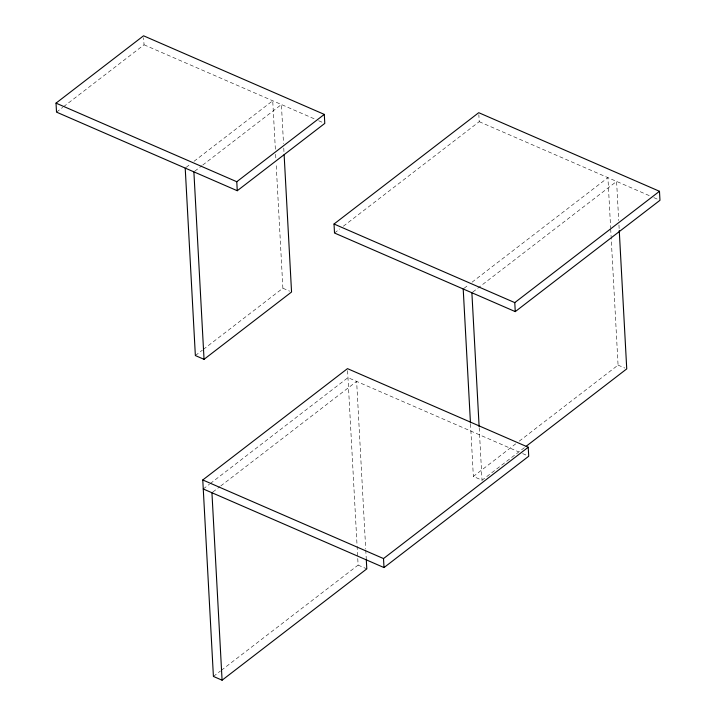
<?xml version="1.0" encoding="UTF-8"?>
<svg xmlns="http://www.w3.org/2000/svg" width="716" height="716" viewBox="0 0 716 716"><rect width="100%" height="100%" fill="white"/><g stroke="black" fill="none" stroke-linecap="round" stroke-linejoin="round"><path stroke-width="0.54" stroke-dasharray="3.58 2.69" d="M56.519 112.126L62.704 107.364M63.59 106.684L144.032 44.795L143.656 37.796M186.097 167.41L190.519 164.009M194.054 161.288L272.733 100.759L275.392 149.859M194.77 171.187L201.84 165.745M202.726 165.065L281.406 104.536L283.518 143.594M334.506 233.013L339.805 228.941M343.331 226.229L479.219 121.684L478.843 114.685M195.361 355.557L202.44 350.115M203.317 349.435L282.883 288.226L276.116 163.248M203.255 488.965L209.43 484.213M210.316 483.533L347.967 377.636L518.509 451.796M464.084 288.297L468.497 284.905M472.032 282.194L607.92 177.649L610.632 227.867M212.813 492.053L219.875 486.629M220.752 485.949L356.64 381.404L365.706 548.787M472.766 292.074L616.592 181.425L618.705 220.483M213.413 676.423L220.465 670.999M221.351 670.319L358.116 565.103L357.096 546.129M524.389 447.634L482.038 480.212L473.357 476.444L515.717 443.857M519.243 441.145L618.069 365.115L611.178 237.909M479.219 121.684L649.761 195.844M653.842 197.625L657.932 199.397M144.032 44.795L314.575 118.954M318.656 120.736L322.746 122.508M618.069 365.115L624.817 368.051M282.883 288.226L289.631 291.161M522.591 453.568L528.721 456.235M358.116 565.103L366.798 568.871M618.946 224.94L619.25 230.525M610.694 228.977L611.115 236.79M479.192 427.774L482.038 480.212M470.519 423.997L473.357 476.444M365.769 549.906L366.252 558.829M347.591 370.637L357.033 545.01M283.76 148.051L284.001 152.517M275.633 154.325L275.875 158.791"/><path stroke-width="1.07" d="M56.027 103.131L143.549 35.8L324.294 114.399L324.787 123.403L237.265 190.725L56.519 112.126L56.027 103.131L236.781 181.73L324.294 114.399M334.023 224.019L478.736 112.689L659.481 191.288L659.973 200.292L515.26 311.612L334.506 233.013L334.023 224.019L514.777 302.617L659.481 191.288M185.211 168.09L195.361 355.557L204.042 359.325L291.555 292.003L284.127 154.746M366.315 559.948L366.798 568.871L222.085 680.2L213.413 676.423L202.771 479.962L347.475 368.633L528.229 447.24L528.721 456.235L384.009 567.564L203.255 488.965M526.153 446.274L626.742 368.892L619.25 230.525M384.009 567.564L383.516 558.57L528.229 447.24M202.771 479.962L383.516 558.57M514.777 302.617L515.26 311.612M471.88 292.755L479.129 426.655M463.207 288.978L470.457 422.879M236.781 181.73L237.265 190.725M211.936 492.733L222.085 680.2M193.884 171.867L204.042 359.325"/></g></svg>
